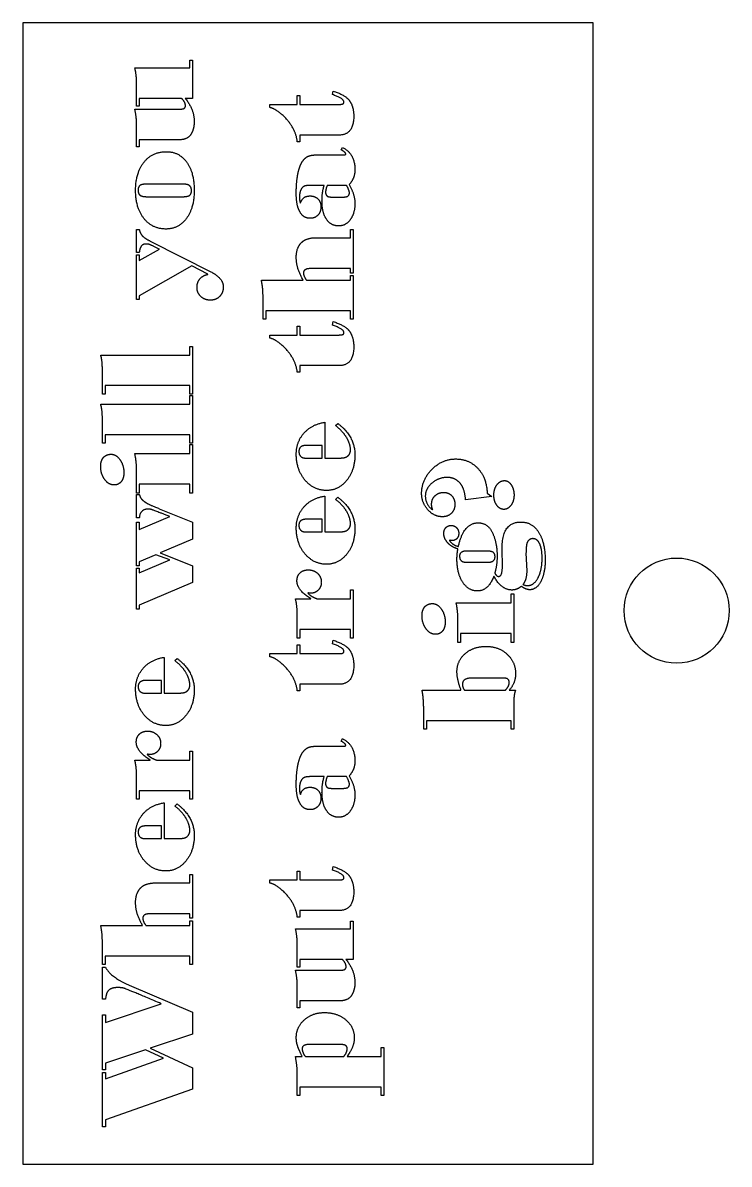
# Model space of a CAD drawing. Header units: millimetres. Extents: x 10 to 778, y 22 to 238.
# Drawn here: x 415 to 438.52, y 72 to 110 of the extents above; entities that cross this region are included whole.
import ezdxf

# ---------------------------------------------------------------- set-up
doc = ezdxf.new("R2010")
doc.units = ezdxf.units.MM
doc.layers.get('0').update_dxf_attribs({"linetype": 'CONTINUOUS'})

msp = doc.modelspace()

# ---------------------------------------------------------------- linework, layer by layer
for p, q in [((420.557, 108.504), (420.557, 108.757)), ((420.557, 108.757), (420.649, 108.757)), ((420.649, 108.757), (420.649, 107.484)), ((418.729, 108.504), (420.557, 108.504)), ((418.79, 107.227), (418.79, 108.006)), ((424.141, 107.281), (424.141, 107.578)), ((424.141, 107.578), (424.23, 107.578)), ((424.23, 107.578), (424.23, 107.281)), ((425.313, 107.61), (425.34, 107.728)), ((418.879, 107.227), (418.79, 107.227)), ((420.286, 107.484), (418.879, 107.484)), ((418.879, 107.484), (418.879, 107.227)), ((420.649, 107.484), (420.412, 107.484)), ((423.228, 107.18), (423.228, 107.281)), ((423.228, 107.281), (424.141, 107.281)), ((424.23, 107.281), (425.45, 107.281)), ((418.729, 107.122), (420.159, 107.122)), ((418.79, 105.867), (418.79, 106.616)), ((420.19, 106.104), (418.879, 106.104)), ((418.879, 106.104), (418.879, 105.867)), ((424.23, 106.039), (424.141, 106.039)), ((425.532, 106.263), (424.23, 106.263)), ((424.23, 106.263), (424.23, 106.039)), ((418.879, 105.867), (418.79, 105.867)), ((425.602, 105.773), (425.642, 105.853)), ((424.799, 105.603), (425.642, 105.603)), ((420.333, 104.63), (419.123, 104.63)), ((425.038, 104.589), (424.593, 104.589)), ((425.781, 104.589), (425.139, 104.589)), ((419.141, 104.211), (420.333, 104.211)), ((425.275, 104.2), (425.689, 104.2)), ((418.79, 102.352), (418.79, 103.122)), ((418.79, 103.122), (418.879, 103.122)), ((425.908, 102.845), (425.908, 103.124)), ((425.908, 103.124), (426, 103.124)), ((426, 103.124), (426, 101.666)), ((419.26, 102.724), (421.262, 101.71)), ((424.758, 102.845), (425.908, 102.845)), ((418.879, 102.352), (418.79, 102.352)), ((418.79, 100.784), (418.79, 102.274)), ((418.79, 102.274), (418.879, 102.274)), ((418.879, 102.082), (419.548, 102.462)), ((418.879, 102.274), (418.879, 102.082)), ((420.631, 101.907), (418.879, 100.905)), ((421.166, 101.632), (420.631, 101.907)), ((421.166, 101.623), (421.166, 101.632)), ((425.908, 101.818), (424.584, 101.818)), ((425.908, 101.666), (425.908, 101.818)), ((426, 101.666), (425.908, 101.666)), ((425.908, 101.428), (425.908, 101.585)), ((425.908, 101.585), (426, 101.585)), ((426, 101.585), (426, 100.131)), ((422.944, 101.428), (424.342, 101.428)), ((424.452, 101.428), (425.908, 101.428)), ((418.879, 100.784), (418.79, 100.784)), ((418.879, 100.905), (418.879, 100.784)), ((423, 100.131), (423, 100.883)), ((425.908, 100.411), (423.092, 100.411)), ((423.092, 100.411), (423.092, 100.131)), ((425.908, 100.131), (425.908, 100.411)), ((423.092, 100.131), (423, 100.131)), ((425.313, 99.934), (425.34, 100.053)), ((426, 100.131), (425.908, 100.131)), ((423.228, 99.504), (423.228, 99.605)), ((423.228, 99.605), (424.141, 99.605)), ((424.141, 99.605), (424.141, 99.903)), ((424.141, 99.903), (424.23, 99.903)), ((424.23, 99.903), (424.23, 99.605)), ((424.23, 99.605), (425.45, 99.605)), ((420.557, 98.938), (420.557, 99.227)), ((420.557, 99.227), (420.649, 99.227)), ((420.649, 99.227), (420.649, 97.641)), ((417.593, 98.938), (420.557, 98.938)), ((417.649, 97.641), (417.649, 98.48)), ((425.532, 98.587), (424.23, 98.587)), ((424.23, 98.587), (424.23, 98.364)), ((424.23, 98.364), (424.141, 98.364)), ((420.557, 97.921), (417.74, 97.921)), ((417.74, 97.921), (417.74, 97.641)), ((420.557, 97.641), (420.557, 97.921)), ((417.593, 97.299), (420.557, 97.299)), ((417.74, 97.641), (417.649, 97.641)), ((420.649, 97.641), (420.557, 97.641)), ((420.557, 97.299), (420.557, 97.587)), ((420.557, 97.587), (420.649, 97.587)), ((420.649, 97.587), (420.649, 96.001)), ((417.649, 96.001), (417.649, 96.84)), ((425.06, 96.699), (425.06, 95.507)), ((425.414, 96.589), (425.492, 96.661)), ((420.557, 96.281), (417.74, 96.281)), ((417.74, 96.281), (417.74, 96.001)), ((420.557, 96.001), (420.557, 96.281)), ((417.74, 96.001), (417.649, 96.001)), ((420.649, 96.001), (420.557, 96.001)), ((420.557, 95.659), (420.557, 95.956)), ((420.557, 95.956), (420.649, 95.956)), ((420.649, 95.956), (420.649, 94.339)), ((424.969, 95.93), (424.438, 95.93)), ((424.969, 95.507), (424.969, 95.93)), ((418.729, 95.659), (420.557, 95.659)), ((424.438, 95.507), (424.969, 95.507)), ((425.06, 95.507), (425.459, 95.507)), ((418.79, 94.339), (418.79, 95.095)), ((420.557, 94.643), (418.879, 94.643)), ((418.879, 94.643), (418.879, 94.339)), ((420.557, 94.339), (420.557, 94.643)), ((418.879, 94.339), (418.79, 94.339)), ((418.79, 93.516), (418.79, 94.299)), ((418.79, 94.299), (418.879, 94.299)), ((420.649, 94.339), (420.557, 94.339)), ((425.06, 94.243), (425.06, 93.05)), ((430.468, 94.338), (430.622, 94.224)), ((425.414, 94.133), (425.492, 94.205)), ((430.622, 94.224), (429.743, 94.114)), ((418.879, 93.516), (418.79, 93.516)), ((418.879, 93.131), (419.897, 93.565)), ((419.546, 93.824), (420.649, 93.377)), ((428.644, 93.783), (428.653, 93.792)), ((418.79, 91.925), (418.79, 93.377)), ((418.79, 93.377), (418.879, 93.377)), ((418.879, 93.377), (418.879, 93.131)), ((420.649, 93.377), (420.649, 92.811)), ((424.969, 93.473), (424.438, 93.473)), ((424.969, 93.05), (424.969, 93.473)), ((420.649, 92.811), (419.577, 92.357)), ((424.438, 93.05), (424.969, 93.05)), ((425.06, 93.05), (425.459, 93.05)), ((429.217, 92.776), (429.208, 92.767)), ((419.577, 92.357), (420.649, 91.925)), ((430.503, 92.409), (429.756, 92.409)), ((430.966, 92.322), (430.966, 92.541)), ((431.758, 92.34), (431.783, 91.758)), ((419.434, 92.287), (418.879, 92.059)), ((418.879, 91.688), (419.897, 92.117)), ((418.879, 92.059), (418.879, 91.925)), ((419.897, 92.117), (419.434, 92.287)), ((429.756, 92.043), (430.503, 92.043)), ((430.971, 92.056), (430.966, 92.322)), ((430.971, 91.886), (430.971, 92.056)), ((418.879, 91.925), (418.79, 91.925)), ((418.79, 90.478), (418.79, 91.842)), ((418.79, 91.842), (418.879, 91.842)), ((418.879, 91.842), (418.879, 91.688)), ((420.649, 91.925), (420.649, 91.361)), ((420.649, 91.361), (418.879, 90.616)), ((424.501, 91.021), (424.492, 91.012)), ((424.588, 90.82), (424.588, 90.829)), ((425.908, 90.82), (425.908, 91.117)), ((425.908, 91.117), (426, 91.117)), ((426, 91.117), (426, 89.518)), ((431.26, 90.687), (431.26, 90.984)), ((431.26, 90.984), (431.351, 90.984)), ((431.351, 90.984), (431.351, 89.367)), ((418.879, 90.478), (418.79, 90.478)), ((418.879, 90.616), (418.879, 90.478)), ((424.081, 90.82), (424.588, 90.82)), ((424.837, 90.82), (425.908, 90.82)), ((429.432, 90.687), (431.26, 90.687)), ((424.141, 89.518), (424.141, 90.265)), ((429.492, 89.367), (429.492, 90.123)), ((425.908, 89.802), (424.23, 89.802)), ((424.23, 89.802), (424.23, 89.518)), ((425.908, 89.518), (425.908, 89.802)), ((424.23, 89.518), (424.141, 89.518)), ((425.313, 89.326), (425.34, 89.444)), ((426, 89.518), (425.908, 89.518)), ((429.582, 89.367), (429.492, 89.367)), ((431.26, 89.671), (429.582, 89.671)), ((429.582, 89.671), (429.582, 89.367)), ((431.26, 89.367), (431.26, 89.671)), ((431.351, 89.367), (431.26, 89.367)), ((423.228, 88.896), (423.228, 88.997)), ((423.228, 88.997), (424.141, 88.997)), ((424.141, 88.997), (424.141, 89.294)), ((424.141, 89.294), (424.23, 89.294)), ((424.23, 89.294), (424.23, 88.997)), ((424.23, 88.997), (425.45, 88.997)), ((419.709, 88.874), (419.709, 87.681)), ((420.063, 88.764), (420.141, 88.836)), ((431.036, 88.181), (429.935, 88.181)), ((419.617, 88.104), (419.087, 88.104)), ((419.617, 87.681), (419.617, 88.104)), ((425.532, 87.979), (424.23, 87.979)), ((424.23, 87.979), (424.23, 87.755)), ((428.295, 87.783), (429.593, 87.783)), ((429.707, 87.783), (431.072, 87.783)), ((431.199, 87.783), (431.407, 87.783)), ((419.087, 87.681), (419.617, 87.681)), ((419.709, 87.681), (420.107, 87.681)), ((424.23, 87.755), (424.141, 87.755)), ((431.351, 87.403), (431.351, 86.481)), ((428.351, 86.481), (428.351, 87.132)), ((431.26, 86.765), (428.443, 86.765)), ((428.443, 86.765), (428.443, 86.481)), ((431.26, 86.481), (431.26, 86.765)), ((428.443, 86.481), (428.351, 86.481)), ((431.351, 86.481), (431.26, 86.481)), ((424.799, 85.916), (425.642, 85.916)), ((425.602, 86.086), (425.642, 86.167)), ((419.15, 85.652), (419.141, 85.643)), ((420.557, 85.451), (420.557, 85.748)), ((420.557, 85.748), (420.649, 85.748)), ((420.649, 85.748), (420.649, 84.149)), ((418.729, 85.451), (419.237, 85.451)), ((419.237, 85.451), (419.237, 85.46)), ((419.485, 85.451), (420.557, 85.451)), ((418.79, 84.149), (418.79, 84.896)), ((425.038, 84.903), (424.593, 84.903)), ((425.781, 84.903), (425.139, 84.903)), ((420.557, 84.433), (418.879, 84.433)), ((418.879, 84.433), (418.879, 84.149)), ((420.557, 84.149), (420.557, 84.433)), ((425.275, 84.513), (425.689, 84.513)), ((418.879, 84.149), (418.79, 84.149)), ((419.709, 84.03), (419.709, 82.838)), ((420.063, 83.921), (420.141, 83.992)), ((420.649, 84.149), (420.557, 84.149)), ((419.617, 83.261), (419.087, 83.261)), ((419.617, 82.838), (419.617, 83.261)), ((419.087, 82.838), (419.617, 82.838)), ((419.709, 82.838), (420.107, 82.838)), ((424.141, 81.462), (424.141, 81.76)), ((424.141, 81.76), (424.23, 81.76)), ((424.23, 81.76), (424.23, 81.462)), ((425.313, 81.791), (425.34, 81.909)), ((419.407, 81.364), (420.557, 81.364)), ((420.557, 81.364), (420.557, 81.643)), ((420.557, 81.643), (420.649, 81.643)), ((420.649, 81.643), (420.649, 80.185)), ((423.228, 81.361), (423.228, 81.462)), ((423.228, 81.462), (424.141, 81.462)), ((424.23, 81.462), (425.45, 81.462)), ((420.557, 80.337), (419.233, 80.337)), ((420.557, 80.185), (420.557, 80.337)), ((420.649, 80.185), (420.557, 80.185)), ((424.23, 80.22), (424.141, 80.22)), ((425.532, 80.444), (424.23, 80.444)), ((424.23, 80.444), (424.23, 80.22)), ((417.593, 79.947), (418.991, 79.947)), ((419.101, 79.947), (420.557, 79.947)), ((420.557, 79.947), (420.557, 80.104)), ((420.557, 80.104), (420.649, 80.104)), ((420.649, 80.104), (420.649, 78.65)), ((424.081, 79.838), (425.908, 79.838)), ((425.908, 79.838), (425.908, 80.091)), ((425.908, 80.091), (426, 80.091)), ((426, 80.091), (426, 78.818)), ((417.649, 78.65), (417.649, 79.402)), ((424.141, 78.56), (424.141, 79.339)), ((420.557, 78.93), (417.74, 78.93)), ((417.74, 78.93), (417.74, 78.65)), ((420.557, 78.65), (420.557, 78.93)), ((425.638, 78.818), (424.23, 78.818)), ((424.23, 78.818), (424.23, 78.56)), ((426, 78.818), (425.763, 78.818)), ((417.74, 78.65), (417.649, 78.65)), ((417.649, 77.496), (417.649, 78.554)), ((417.649, 78.554), (417.754, 78.554)), ((420.649, 78.65), (420.557, 78.65)), ((424.081, 78.455), (425.51, 78.455)), ((424.23, 78.56), (424.141, 78.56)), ((418.541, 77.963), (420.649, 77.059)), ((424.141, 77.2), (424.141, 77.95)), ((417.754, 77.496), (417.649, 77.496)), ((417.754, 76.721), (419.613, 77.343)), ((424.23, 77.2), (424.141, 77.2)), ((425.541, 77.437), (424.23, 77.437)), ((424.23, 77.437), (424.23, 77.2)), ((417.649, 75.144), (417.649, 76.968)), ((417.649, 76.968), (417.754, 76.968)), ((417.754, 76.968), (417.754, 76.721)), ((420.649, 77.059), (420.649, 76.332)), ((420.649, 76.332), (419.242, 75.865)), ((419.087, 75.804), (417.754, 75.359)), ((419.687, 75.525), (419.087, 75.804)), ((419.242, 75.865), (420.649, 75.209)), ((425.546, 75.985), (424.539, 75.985)), ((425.834, 75.636), (425.803, 75.587)), ((426.931, 75.587), (426.931, 75.889)), ((426.931, 75.889), (427.022, 75.889)), ((427.022, 75.889), (427.022, 74.285)), ((417.754, 74.838), (419.687, 75.525)), ((417.754, 75.359), (417.754, 75.144)), ((424.081, 75.587), (424.304, 75.587)), ((424.409, 75.587), (425.689, 75.587)), ((425.803, 75.587), (426.931, 75.587)), ((417.754, 75.144), (417.649, 75.144)), ((417.649, 73.243), (417.649, 75.053)), ((417.649, 75.053), (417.754, 75.053)), ((417.754, 75.053), (417.754, 74.838)), ((420.649, 75.209), (420.649, 74.498)), ((424.141, 74.285), (424.141, 75.023)), ((420.649, 74.498), (417.754, 73.478)), ((426.931, 74.569), (424.23, 74.569)), ((424.23, 74.569), (424.23, 74.285)), ((426.931, 74.285), (426.931, 74.569)), ((424.23, 74.285), (424.141, 74.285)), ((427.022, 74.285), (426.931, 74.285)), ((417.754, 73.478), (417.754, 73.243)), ((417.754, 73.243), (417.649, 73.243))]:
    msp.add_line(p, q)
msp.add_lwpolyline([(434, 72), (434, 110), (415, 110), (415, 72)], close=True)
msp.add_circle((436.775, 90.43), 1.75)
for points in [[(418.79, 108.006), (418.79, 108.256), (418.729, 108.504)], [(425.694, 107.359), (425.694, 107.482), (425.313, 107.61)], [(425.34, 107.728), (425.77, 107.587), (425.896, 107.385)], [(420.416, 107.24), (420.416, 107.361), (420.286, 107.484)], [(420.365, 107.149), (420.416, 107.176), (420.416, 107.24)], [(420.412, 107.484), (420.709, 107.111), (420.709, 106.715)], [(423.803, 106.77), (423.503, 107.113), (423.228, 107.18)], [(425.45, 107.281), (425.609, 107.281), (425.651, 107.298)], [(425.651, 107.298), (425.694, 107.314), (425.694, 107.359)], [(425.896, 107.385), (426.022, 107.182), (426.022, 106.896)], [(418.79, 106.616), (418.79, 106.842), (418.729, 107.122)], [(420.159, 107.122), (420.313, 107.122), (420.365, 107.149)], [(426.022, 106.896), (426.022, 106.263), (425.532, 106.263)], [(420.709, 106.715), (420.709, 106.469), (420.598, 106.286)], [(424.141, 106.039), (424.103, 106.426), (423.803, 106.77)], [(420.598, 106.286), (420.488, 106.104), (420.19, 106.104)], [(419.036, 105.362), (419.315, 105.71), (419.783, 105.71)], [(419.783, 105.71), (420.206, 105.71), (420.458, 105.36)], [(425.756, 105.639), (425.756, 105.681), (425.602, 105.773)], [(425.642, 105.853), (426.06, 105.65), (426.06, 105.109)], [(418.756, 104.422), (418.756, 105.015), (419.036, 105.362)], [(420.458, 105.36), (420.709, 105.01), (420.709, 104.417)], [(424.166, 104.992), (424.224, 105.258), (424.312, 105.384)], [(424.312, 105.384), (424.4, 105.509), (424.498, 105.556)], [(424.498, 105.556), (424.595, 105.603), (424.799, 105.603)], [(425.642, 105.603), (425.711, 105.603), (425.734, 105.609)], [(425.734, 105.609), (425.756, 105.614), (425.756, 105.639)], [(424.107, 104.31), (424.107, 104.726), (424.166, 104.992)], [(426.06, 105.109), (426.06, 104.813), (425.864, 104.612)], [(418.9, 104.585), (418.839, 104.54), (418.839, 104.422)], [(419.123, 104.63), (418.962, 104.63), (418.9, 104.585)], [(420.553, 104.579), (420.488, 104.63), (420.333, 104.63)], [(420.617, 104.404), (420.617, 104.529), (420.553, 104.579)], [(424.346, 104.545), (424.28, 104.5), (424.246, 104.408)], [(424.593, 104.589), (424.412, 104.589), (424.346, 104.545)], [(424.964, 104.068), (424.964, 104.366), (425.038, 104.589)], [(425.139, 104.589), (425.083, 104.446), (425.083, 104.366)], [(425.877, 104.337), (425.877, 104.417), (425.781, 104.589)], [(425.864, 104.612), (426.06, 104.299), (426.06, 103.985)], [(419.034, 103.487), (418.756, 103.838), (418.756, 104.422)], [(418.839, 104.422), (418.839, 104.305), (418.907, 104.258)], [(418.907, 104.258), (418.975, 104.211), (419.141, 104.211)], [(420.333, 104.211), (420.49, 104.211), (420.554, 104.255)], [(420.709, 104.417), (420.709, 103.838), (420.449, 103.487)], [(420.554, 104.255), (420.617, 104.299), (420.617, 104.404)], [(424.227, 103.705), (424.107, 103.918), (424.107, 104.31)], [(424.246, 104.408), (424.213, 104.317), (424.213, 104.205)], [(424.213, 104.205), (424.213, 104.064), (424.246, 103.994)], [(424.246, 103.994), (424.318, 104.236), (424.566, 104.236)], [(424.566, 104.236), (424.732, 104.236), (424.83, 104.138)], [(424.83, 104.138), (424.928, 104.039), (424.928, 103.876)], [(425.083, 104.366), (425.083, 104.276), (425.128, 104.238)], [(425.128, 104.238), (425.172, 104.2), (425.275, 104.2)], [(425.689, 104.2), (425.877, 104.2), (425.877, 104.337)], [(424.928, 103.876), (424.928, 103.704), (424.828, 103.597)], [(425.113, 103.46), (424.964, 103.681), (424.964, 104.068)], [(426.06, 103.985), (426.06, 103.661), (425.907, 103.45)], [(419.765, 103.135), (419.311, 103.135), (419.034, 103.487)], [(420.449, 103.487), (420.188, 103.135), (419.765, 103.135)], [(424.566, 103.491), (424.347, 103.491), (424.227, 103.705)], [(424.828, 103.597), (424.727, 103.491), (424.566, 103.491)], [(425.523, 103.238), (425.262, 103.238), (425.113, 103.46)], [(425.907, 103.45), (425.754, 103.238), (425.523, 103.238)], [(418.879, 103.122), (418.902, 102.992), (418.982, 102.907)], [(419.119, 102.636), (419, 102.636), (418.947, 102.568)], [(418.982, 102.907), (419.063, 102.822), (419.26, 102.724)], [(419.224, 102.617), (419.161, 102.636), (419.119, 102.636)], [(419.548, 102.462), (419.286, 102.598), (419.224, 102.617)], [(424.107, 102.194), (424.107, 102.507), (424.273, 102.676)], [(424.273, 102.676), (424.438, 102.845), (424.758, 102.845)], [(418.947, 102.568), (418.895, 102.5), (418.879, 102.352)], [(424.342, 101.428), (424.107, 101.811), (424.107, 102.194)], [(420.801, 101.194), (420.801, 101.359), (420.898, 101.477)], [(420.898, 101.477), (420.996, 101.594), (421.166, 101.623)], [(421.262, 101.71), (421.676, 101.5), (421.676, 101.202)], [(424.584, 101.818), (424.347, 101.818), (424.347, 101.67)], [(424.347, 101.67), (424.347, 101.563), (424.452, 101.428)], [(420.928, 100.888), (420.801, 101.01), (420.801, 101.194)], [(421.676, 101.202), (421.676, 101.012), (421.555, 100.889)], [(423, 100.883), (423, 101.194), (422.944, 101.428)], [(421.248, 100.766), (421.056, 100.766), (420.928, 100.888)], [(421.555, 100.889), (421.434, 100.766), (421.248, 100.766)], [(425.34, 100.053), (425.77, 99.912), (425.896, 99.709)], [(425.694, 99.683), (425.694, 99.806), (425.313, 99.934)], [(425.45, 99.605), (425.609, 99.605), (425.651, 99.622)], [(425.651, 99.622), (425.694, 99.639), (425.694, 99.683)], [(425.896, 99.709), (426.022, 99.507), (426.022, 99.22)], [(423.803, 99.094), (423.503, 99.437), (423.228, 99.504)], [(426.022, 99.22), (426.022, 98.587), (425.532, 98.587)], [(417.649, 98.48), (417.649, 98.762), (417.593, 98.938)], [(424.141, 98.364), (424.103, 98.751), (423.803, 99.094)], [(417.649, 96.84), (417.649, 97.122), (417.593, 97.299)], [(424.364, 96.34), (424.62, 96.634), (425.06, 96.699)], [(425.779, 96.199), (425.644, 96.419), (425.414, 96.589)], [(425.492, 96.661), (426.06, 96.229), (426.06, 95.616)], [(424.107, 95.641), (424.107, 96.046), (424.364, 96.34)], [(425.913, 95.777), (425.913, 95.979), (425.779, 96.199)], [(424.438, 95.93), (424.195, 95.93), (424.195, 95.728)], [(425.861, 95.616), (425.913, 95.681), (425.913, 95.777)], [(417.593, 95.234), (417.593, 95.422), (417.686, 95.529)], [(417.686, 95.529), (417.779, 95.636), (417.942, 95.636)], [(417.942, 95.636), (418.107, 95.636), (418.237, 95.452)], [(418.237, 95.452), (418.367, 95.267), (418.367, 95.021)], [(418.79, 95.095), (418.79, 95.381), (418.729, 95.659)], [(424.397, 94.776), (424.107, 95.122), (424.107, 95.641)], [(424.195, 95.728), (424.195, 95.507), (424.438, 95.507)], [(425.459, 95.507), (425.649, 95.507), (425.729, 95.529)], [(425.729, 95.529), (425.81, 95.551), (425.861, 95.616)], [(426.06, 95.616), (426.06, 95.109), (425.789, 94.77)], [(428.623, 95.132), (428.964, 95.479), (429.418, 95.479)], [(429.418, 95.479), (429.85, 95.479), (430.143, 95.179)], [(417.726, 94.796), (417.593, 94.979), (417.593, 95.234)], [(418.367, 95.021), (418.367, 94.838), (418.277, 94.726)], [(428.282, 94.324), (428.282, 94.785), (428.623, 95.132)], [(430.143, 95.179), (430.436, 94.879), (430.468, 94.338)], [(418.043, 94.614), (417.859, 94.614), (417.726, 94.796)], [(418.277, 94.726), (418.188, 94.614), (418.043, 94.614)], [(425.116, 94.431), (424.687, 94.431), (424.397, 94.776)], [(425.789, 94.77), (425.517, 94.431), (425.116, 94.431)], [(428.625, 94.674), (428.405, 94.485), (428.405, 94.242)], [(429.134, 94.864), (428.846, 94.864), (428.625, 94.674)], [(429.564, 94.669), (429.4, 94.864), (429.134, 94.864)], [(429.743, 94.114), (429.727, 94.474), (429.564, 94.669)], [(430.791, 94.62), (430.895, 94.758), (431.045, 94.758)], [(431.045, 94.758), (431.175, 94.758), (431.267, 94.617)], [(418.879, 94.299), (418.919, 94.164), (418.991, 94.106)], [(424.364, 93.884), (424.62, 94.178), (425.06, 94.243)], [(428.491, 93.787), (428.282, 94.02), (428.282, 94.324)], [(428.405, 94.242), (428.405, 93.975), (428.644, 93.783)], [(428.615, 93.971), (428.615, 94.143), (428.728, 94.254)], [(428.728, 94.254), (428.841, 94.365), (429.016, 94.365)], [(429.016, 94.365), (429.183, 94.365), (429.286, 94.255)], [(429.286, 94.255), (429.389, 94.145), (429.389, 93.966)], [(430.687, 94.277), (430.687, 94.481), (430.791, 94.62)], [(430.784, 93.94), (430.687, 94.078), (430.687, 94.277)], [(431.36, 94.277), (431.36, 94.081), (431.261, 93.941)], [(431.267, 94.617), (431.36, 94.477), (431.36, 94.277)], [(418.991, 94.106), (419.063, 94.048), (419.139, 94.002)], [(419.139, 94.002), (419.215, 93.956), (419.546, 93.824)], [(424.107, 93.185), (424.107, 93.589), (424.364, 93.884)], [(425.779, 93.743), (425.644, 93.963), (425.414, 94.133)], [(425.492, 94.205), (426.06, 93.773), (426.06, 93.16)], [(428.653, 93.792), (428.615, 93.864), (428.615, 93.971)], [(429.389, 93.966), (429.389, 93.783), (429.273, 93.669)], [(431.022, 93.801), (430.881, 93.801), (430.784, 93.94)], [(431.261, 93.941), (431.161, 93.801), (431.022, 93.801)], [(419.179, 93.809), (418.902, 93.809), (418.879, 93.516)], [(419.293, 93.792), (419.242, 93.809), (419.179, 93.809)], [(419.897, 93.565), (419.345, 93.775), (419.293, 93.792)], [(425.913, 93.321), (425.913, 93.522), (425.779, 93.743)], [(428.969, 93.555), (428.7, 93.555), (428.491, 93.787)], [(429.273, 93.669), (429.157, 93.555), (428.969, 93.555)], [(424.397, 92.32), (424.107, 92.666), (424.107, 93.185)], [(424.438, 93.473), (424.195, 93.473), (424.195, 93.272)], [(424.195, 93.272), (424.195, 93.05), (424.438, 93.05)], [(425.729, 93.073), (425.81, 93.095), (425.861, 93.16)], [(426.06, 93.16), (426.06, 92.652), (425.789, 92.313)], [(425.861, 93.16), (425.913, 93.225), (425.913, 93.321)], [(429.02, 93), (429.02, 93.116), (429.088, 93.191)], [(429.088, 93.191), (429.157, 93.266), (429.266, 93.266)], [(429.266, 93.266), (429.374, 93.266), (429.446, 93.191)], [(429.446, 93.191), (429.519, 93.116), (429.519, 93.004)], [(429.506, 92.564), (429.682, 93.353), (430.166, 93.353)], [(430.166, 93.353), (430.492, 93.353), (430.644, 93.016)], [(430.966, 92.541), (430.966, 93.38), (431.595, 93.38)], [(431.595, 93.38), (431.964, 93.38), (432.18, 93.039)], [(425.459, 93.05), (425.649, 93.05), (425.729, 93.073)], [(429.148, 92.691), (429.02, 92.837), (429.02, 93)], [(429.208, 92.767), (429.302, 92.622), (429.506, 92.564)], [(429.289, 92.761), (429.239, 92.761), (429.217, 92.776)], [(429.455, 92.828), (429.392, 92.761), (429.289, 92.761)], [(429.519, 93.004), (429.519, 92.895), (429.455, 92.828)], [(430.644, 93.016), (430.796, 92.678), (430.796, 92.253)], [(431.824, 92.744), (431.758, 92.662), (431.758, 92.34)], [(431.989, 92.826), (431.89, 92.826), (431.824, 92.744)], [(432.214, 92.655), (432.132, 92.826), (431.989, 92.826)], [(432.18, 93.039), (432.396, 92.698), (432.396, 92.112)], [(429.492, 92.483), (429.275, 92.546), (429.148, 92.691)], [(429.459, 92.152), (429.459, 92.327), (429.492, 92.483)], [(429.756, 92.409), (429.546, 92.409), (429.546, 92.239)], [(430.727, 92.23), (430.727, 92.409), (430.503, 92.409)], [(432.295, 92.179), (432.295, 92.485), (432.214, 92.655)], [(425.116, 91.974), (424.687, 91.974), (424.397, 92.32)], [(425.789, 92.313), (425.517, 91.974), (425.116, 91.974)], [(429.65, 91.375), (429.459, 91.664), (429.459, 92.152)], [(429.546, 92.239), (429.546, 92.043), (429.756, 92.043)], [(430.503, 92.043), (430.727, 92.043), (430.727, 92.23)], [(430.796, 92.253), (430.796, 91.942), (430.718, 91.68)], [(432.157, 91.52), (432.295, 91.776), (432.295, 92.179)], [(432.396, 92.112), (432.396, 91.671), (432.251, 91.398)], [(424.13, 91.419), (424.13, 91.587), (424.233, 91.687)], [(424.233, 91.687), (424.336, 91.786), (424.51, 91.786)], [(424.51, 91.786), (424.694, 91.786), (424.818, 91.669)], [(424.818, 91.669), (424.942, 91.551), (424.942, 91.379)], [(430.718, 91.68), (430.774, 91.57), (430.848, 91.57)], [(430.848, 91.57), (430.971, 91.57), (430.971, 91.886)], [(431.783, 91.758), (431.783, 91.456), (431.658, 91.304)], [(424.588, 90.829), (424.13, 91.117), (424.13, 91.419)], [(424.942, 91.379), (424.942, 91.218), (424.84, 91.113)], [(430.141, 91.085), (429.841, 91.085), (429.65, 91.375)], [(430.691, 91.579), (430.499, 91.085), (430.141, 91.085)], [(431.291, 91.116), (430.931, 91.116), (430.691, 91.579)], [(431.604, 91.242), (431.459, 91.116), (431.291, 91.116)], [(431.879, 91.125), (431.761, 91.125), (431.604, 91.242)], [(431.658, 91.304), (431.725, 91.264), (431.81, 91.264)], [(431.81, 91.264), (432.018, 91.264), (432.157, 91.52)], [(432.251, 91.398), (432.105, 91.125), (431.879, 91.125)], [(424.492, 91.012), (424.568, 90.932), (424.68, 90.876)], [(424.584, 91.008), (424.53, 91.008), (424.501, 91.021)], [(424.84, 91.113), (424.738, 91.008), (424.584, 91.008)], [(424.68, 90.876), (424.792, 90.82), (424.837, 90.82)], [(424.141, 90.265), (424.141, 90.601), (424.081, 90.82)], [(428.295, 90.262), (428.295, 90.45), (428.388, 90.557)], [(428.388, 90.557), (428.481, 90.664), (428.644, 90.664)], [(428.644, 90.664), (428.81, 90.664), (428.94, 90.48)], [(428.94, 90.48), (429.069, 90.295), (429.069, 90.049)], [(429.492, 90.123), (429.492, 90.409), (429.432, 90.687)], [(428.428, 89.824), (428.295, 90.007), (428.295, 90.262)], [(428.745, 89.642), (428.562, 89.642), (428.428, 89.824)], [(428.98, 89.754), (428.89, 89.642), (428.745, 89.642)], [(429.069, 90.049), (429.069, 89.866), (428.98, 89.754)], [(425.694, 89.075), (425.694, 89.198), (425.313, 89.326)], [(425.34, 89.444), (425.77, 89.303), (425.896, 89.101)], [(425.45, 88.997), (425.609, 88.997), (425.651, 89.013)], [(425.651, 89.013), (425.694, 89.03), (425.694, 89.075)], [(425.896, 89.101), (426.022, 88.898), (426.022, 88.612)], [(429.459, 88.392), (429.459, 88.758), (429.733, 88.999)], [(429.733, 88.999), (430.007, 89.239), (430.425, 89.239)], [(430.425, 89.239), (430.848, 89.239), (431.13, 88.979)], [(431.13, 88.979), (431.412, 88.718), (431.412, 88.333)], [(419.012, 88.515), (419.268, 88.809), (419.709, 88.874)], [(420.427, 88.374), (420.293, 88.594), (420.063, 88.764)], [(420.141, 88.836), (420.709, 88.404), (420.709, 87.791)], [(423.803, 88.485), (423.503, 88.829), (423.228, 88.896)], [(426.022, 88.612), (426.022, 87.979), (425.532, 87.979)], [(418.756, 87.815), (418.756, 88.22), (419.012, 88.515)], [(420.562, 87.952), (420.562, 88.153), (420.427, 88.374)], [(424.141, 87.755), (424.103, 88.142), (423.803, 88.485)], [(429.593, 87.783), (429.459, 88.141), (429.459, 88.392)], [(429.935, 88.181), (429.642, 88.181), (429.642, 87.975)], [(431.199, 88.036), (431.199, 88.181), (431.036, 88.181)], [(431.412, 88.333), (431.412, 88.02), (431.199, 87.783)], [(419.046, 86.951), (418.756, 87.296), (418.756, 87.815)], [(419.087, 88.104), (418.843, 88.104), (418.843, 87.903)], [(418.843, 87.903), (418.843, 87.681), (419.087, 87.681)], [(420.378, 87.704), (420.459, 87.726), (420.51, 87.791)], [(420.709, 87.791), (420.709, 87.283), (420.437, 86.944)], [(420.51, 87.791), (420.562, 87.856), (420.562, 87.952)], [(428.351, 87.132), (428.351, 87.541), (428.295, 87.783)], [(429.642, 87.975), (429.642, 87.872), (429.707, 87.783)], [(431.072, 87.783), (431.199, 87.913), (431.199, 88.036)], [(431.407, 87.783), (431.351, 87.602), (431.351, 87.403)], [(420.107, 87.681), (420.298, 87.681), (420.378, 87.704)], [(419.765, 86.605), (419.336, 86.605), (419.046, 86.951)], [(420.437, 86.944), (420.166, 86.605), (419.765, 86.605)], [(418.779, 86.05), (418.779, 86.218), (418.881, 86.318)], [(418.881, 86.318), (418.984, 86.417), (419.159, 86.417)], [(419.159, 86.417), (419.342, 86.417), (419.466, 86.3)], [(419.466, 86.3), (419.591, 86.182), (419.591, 86.01)], [(419.237, 85.46), (418.779, 85.748), (418.779, 86.05)], [(419.591, 86.01), (419.591, 85.849), (419.489, 85.744)], [(424.498, 85.869), (424.595, 85.916), (424.799, 85.916)], [(425.756, 85.952), (425.756, 85.994), (425.602, 86.086)], [(425.642, 86.167), (426.06, 85.963), (426.06, 85.422)], [(425.642, 85.916), (425.711, 85.916), (425.734, 85.922)], [(425.734, 85.922), (425.756, 85.927), (425.756, 85.952)], [(419.141, 85.643), (419.217, 85.563), (419.329, 85.507)], [(419.233, 85.639), (419.179, 85.639), (419.15, 85.652)], [(419.489, 85.744), (419.387, 85.639), (419.233, 85.639)], [(419.329, 85.507), (419.441, 85.451), (419.485, 85.451)], [(424.166, 85.305), (424.224, 85.572), (424.312, 85.697)], [(424.312, 85.697), (424.4, 85.822), (424.498, 85.869)], [(418.79, 84.896), (418.79, 85.232), (418.729, 85.451)], [(424.107, 84.623), (424.107, 85.039), (424.166, 85.305)], [(426.06, 85.422), (426.06, 85.126), (425.864, 84.925)], [(424.346, 84.858), (424.28, 84.813), (424.246, 84.721)], [(424.593, 84.903), (424.412, 84.903), (424.346, 84.858)], [(424.964, 84.381), (424.964, 84.679), (425.038, 84.903)], [(425.139, 84.903), (425.083, 84.76), (425.083, 84.679)], [(425.877, 84.65), (425.877, 84.73), (425.781, 84.903)], [(425.864, 84.925), (426.06, 84.612), (426.06, 84.299)], [(424.227, 84.018), (424.107, 84.232), (424.107, 84.623)], [(424.246, 84.721), (424.213, 84.63), (424.213, 84.518)], [(424.213, 84.518), (424.213, 84.377), (424.246, 84.308)], [(424.246, 84.308), (424.318, 84.549), (424.566, 84.549)], [(424.566, 84.549), (424.732, 84.549), (424.83, 84.451)], [(424.83, 84.451), (424.928, 84.352), (424.928, 84.189)], [(425.113, 83.773), (424.964, 83.994), (424.964, 84.381)], [(425.083, 84.679), (425.083, 84.589), (425.128, 84.551)], [(425.128, 84.551), (425.172, 84.513), (425.275, 84.513)], [(425.689, 84.513), (425.877, 84.513), (425.877, 84.65)], [(419.012, 83.671), (419.268, 83.965), (419.709, 84.03)], [(420.141, 83.992), (420.709, 83.56), (420.709, 82.947)], [(424.566, 83.804), (424.347, 83.804), (424.227, 84.018)], [(424.928, 84.189), (424.928, 84.017), (424.828, 83.911)], [(426.06, 84.299), (426.06, 83.974), (425.907, 83.763)], [(418.756, 82.972), (418.756, 83.377), (419.012, 83.671)], [(420.427, 83.53), (420.293, 83.751), (420.063, 83.921)], [(424.828, 83.911), (424.727, 83.804), (424.566, 83.804)], [(425.523, 83.551), (425.262, 83.551), (425.113, 83.773)], [(425.907, 83.763), (425.754, 83.551), (425.523, 83.551)], [(419.087, 83.261), (418.843, 83.261), (418.843, 83.059)], [(420.562, 83.109), (420.562, 83.31), (420.427, 83.53)], [(419.046, 82.107), (418.756, 82.453), (418.756, 82.972)], [(418.843, 83.059), (418.843, 82.838), (419.087, 82.838)], [(420.107, 82.838), (420.298, 82.838), (420.378, 82.86)], [(420.378, 82.86), (420.459, 82.883), (420.51, 82.947)], [(420.709, 82.947), (420.709, 82.44), (420.437, 82.101)], [(420.51, 82.947), (420.562, 83.012), (420.562, 83.109)], [(419.765, 81.762), (419.336, 81.762), (419.046, 82.107)], [(420.437, 82.101), (420.166, 81.762), (419.765, 81.762)], [(425.694, 81.54), (425.694, 81.663), (425.313, 81.791)], [(425.34, 81.909), (425.77, 81.768), (425.896, 81.566)], [(418.922, 81.195), (419.087, 81.364), (419.407, 81.364)], [(423.803, 80.951), (423.503, 81.294), (423.228, 81.361)], [(425.45, 81.462), (425.609, 81.462), (425.651, 81.479)], [(425.651, 81.479), (425.694, 81.496), (425.694, 81.54)], [(425.896, 81.566), (426.022, 81.364), (426.022, 81.077)], [(418.756, 80.713), (418.756, 81.026), (418.922, 81.195)], [(424.141, 80.22), (424.103, 80.607), (423.803, 80.951)], [(426.022, 81.077), (426.022, 80.444), (425.532, 80.444)], [(418.991, 79.947), (418.756, 80.33), (418.756, 80.713)], [(419.233, 80.337), (418.996, 80.337), (418.996, 80.189)], [(418.996, 80.189), (418.996, 80.082), (419.101, 79.947)], [(417.649, 79.402), (417.649, 79.713), (417.593, 79.947)], [(424.141, 79.339), (424.141, 79.589), (424.081, 79.838)], [(425.767, 78.574), (425.767, 78.695), (425.638, 78.818)], [(425.763, 78.818), (426.06, 78.444), (426.06, 78.048)], [(417.754, 78.554), (417.924, 78.227), (418.541, 77.963)], [(424.141, 77.95), (424.141, 78.176), (424.081, 78.455)], [(425.51, 78.455), (425.664, 78.455), (425.716, 78.482)], [(425.716, 78.482), (425.767, 78.509), (425.767, 78.574)], [(426.06, 78.048), (426.06, 77.802), (425.95, 77.62)], [(417.874, 77.801), (417.772, 77.721), (417.754, 77.496)], [(418.166, 77.88), (417.975, 77.88), (417.874, 77.801)], [(418.399, 77.848), (418.304, 77.88), (418.166, 77.88)], [(419.613, 77.343), (418.494, 77.815), (418.399, 77.848)], [(425.95, 77.62), (425.839, 77.437), (425.541, 77.437)], [(424.107, 76.214), (424.107, 76.567), (424.378, 76.808)], [(424.378, 76.808), (424.649, 77.048), (425.047, 77.048)], [(425.047, 77.048), (425.472, 77.048), (425.756, 76.806)], [(425.756, 76.806), (426.04, 76.565), (426.04, 76.205)], [(424.154, 75.928), (424.107, 76.066), (424.107, 76.214)], [(426.04, 76.205), (426.04, 75.956), (425.884, 75.713)], [(424.304, 75.587), (424.201, 75.791), (424.154, 75.928)], [(424.539, 75.985), (424.304, 75.985), (424.304, 75.845)], [(424.304, 75.845), (424.304, 75.715), (424.409, 75.587)], [(425.746, 75.954), (425.689, 75.985), (425.546, 75.985)], [(425.689, 75.587), (425.803, 75.724), (425.803, 75.84)], [(425.803, 75.84), (425.803, 75.923), (425.746, 75.954)], [(425.884, 75.713), (425.852, 75.666), (425.834, 75.636)], [(424.141, 75.023), (424.141, 75.247), (424.081, 75.587)]]:
    msp.add_open_spline(points, degree=2)

doc.saveas('drawing.dxf')
